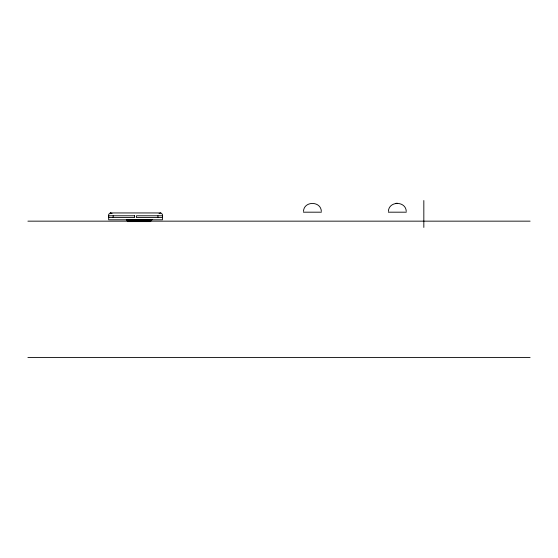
<?xml version="1.0" encoding="UTF-8"?>
<svg xmlns="http://www.w3.org/2000/svg" width="558" height="558" viewBox="0 0 558 558"><rect width="100%" height="100%" fill="white"/><g stroke="black" fill="none" stroke-linecap="round" stroke-linejoin="round"><path stroke-width="0.84" d="M135.573 219.587L135.573 221.603L135.573 220.933M135.796 221.156L135.789 221.603L135.782 221.156M134.869 220.933L134.834 221.603L134.743 219.587M136.403 219.587L136.312 221.603L136.278 220.933M136.536 221.156L136.508 221.603L136.48 221.156M134.157 220.933L134.101 221.603L133.92 219.587M137.233 219.587L137.045 221.603L136.982 220.933M137.275 221.156L137.226 221.603L137.177 221.156M133.69 221.156L133.634 221.603L133.578 221.156M303.489 211.308C303.943 200.831 320.878 200.831 321.338 211.308M388.403 211.308C388.856 200.831 405.792 200.831 406.252 211.308M133.46 220.933L133.369 221.603L133.097 219.587M138.056 219.587L137.777 221.603L137.686 220.933M138.014 221.156L137.945 221.603L137.875 221.156M132.776 220.71L132.637 221.603L132.323 219.587M133.069 220.71L132.916 221.603L132.804 220.933M138.872 219.587L138.51 221.603L138.384 220.933M138.74 221.156L138.656 221.603L138.565 221.156M132.546 220.033L132.211 221.603L132.065 220.933M139.681 219.587L139.228 221.603L139.082 220.933M139.465 221.156L139.354 221.603L139.249 221.156M132.037 219.587L131.514 221.603L131.339 220.933M140.483 219.587L139.946 221.603L139.765 220.933M140.177 221.156L140.051 221.603L139.925 221.156M131.43 219.587L130.816 221.603L130.614 220.933M141.279 219.587L140.651 221.603L140.442 220.933M140.888 221.156L140.735 221.603L140.588 221.156M130.837 219.587L130.14 221.603L129.902 220.933M142.06 219.587L141.348 221.603L141.104 220.933M141.579 221.156L141.411 221.603L141.244 221.156M130.251 219.587L129.47 221.603L129.205 220.933M142.827 219.587L142.032 221.603L141.76 220.933M142.262 221.156L142.074 221.603L141.885 221.156M129.679 219.587L128.807 221.603L128.521 220.933M143.58 219.587L142.702 221.603L142.409 220.933M142.925 221.156L142.722 221.603L142.52 221.156M129.121 219.587L128.166 221.603L127.217 219.587M144.32 219.587L143.357 221.603L143.134 221.156M152.132 219.587L150.325 221.603L127.538 221.603L128.535 219.587M143.58 221.156L143.357 221.603L143.036 220.933M145.038 219.587L143.999 221.603L143.65 220.933M144.215 221.156L143.971 221.603L143.734 221.156M145.736 219.587L144.62 221.603L144.243 220.933M144.829 221.156L144.571 221.603L144.313 221.156M146.419 219.587L145.219 221.603L144.822 220.933M147.075 219.587L145.805 221.603L145.387 220.933M146.001 221.156L145.715 221.603L144.878 221.156M147.71 219.587L146.37 221.603L145.924 220.933M146.559 221.156L146.252 221.603L145.945 221.156M148.316 219.587L146.914 221.603L146.447 220.933M147.082 221.156L146.768 221.603L146.454 221.156M148.895 219.587L147.431 221.603L146.942 220.933M149.453 219.587L147.926 221.603L147.417 220.933M149.976 219.587L148.393 221.603L147.863 220.933M150.479 219.587L148.833 221.603L148.107 220.71M150.946 219.587L149.251 221.603L148.686 220.933M151.378 219.587L149.635 221.603L148.867 220.71M151.783 219.587L149.997 221.603L149.202 220.71M159.072 213.435L160.788 212.947M110.282 212.947L108.698 214.293L108.65 219.789L162.455 219.789L162.399 214.293L160.816 212.947L110.282 212.947L112.032 213.435M396.006 203.321L396.445 203.265M396.884 203.231L397.324 203.224M303.44 212.186L321.373 212.186M388.354 212.186L406.287 212.186M27.9 221.156L530.1 221.156M27.9 357.469L530.1 357.469M149.725 220.933L150.325 221.603M126.547 219.587L127.538 221.603M423.829 200.531L423.829 227.434M157.949 215.779L157.949 217.571M113.148 215.779L113.148 217.571M135.085 221.156L135.071 221.603L135.057 221.156M134.387 221.156L134.352 221.603L134.318 221.156M134.652 215.779L108.664 215.779L108.664 217.571L134.652 217.571L134.652 215.779M162.441 215.779L136.445 215.779L136.445 217.571L162.441 217.571L162.441 215.779"/></g></svg>
